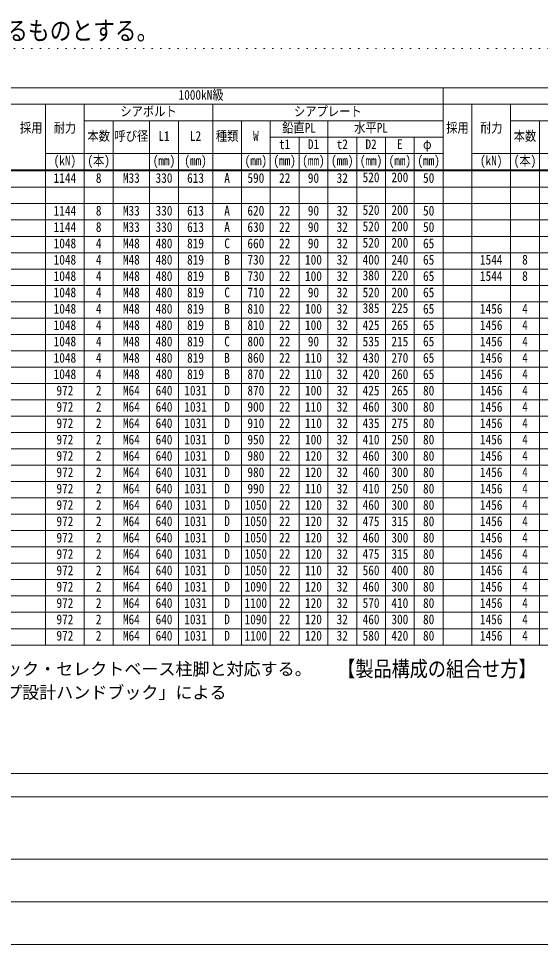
# Model space of a CAD drawing. Units: millimetres, scale not verified. Extents: x -40820 to 40820, y -29828 to 29828.
# Drawn here: x -20869 to -4946, y -29828 to -1616 of the extents above; entities that cross this region are included whole.
import ezdxf
from ezdxf.enums import TextEntityAlignment as Align

# ---------------------------------------------------------------- set-up
doc = ezdxf.new("R2010")
doc.units = ezdxf.units.MM
doc.header["$LTSCALE"] = 150
doc.linetypes.add('DOTTED', pattern=[1.75, 0.25, -1.5])
for name, color, linetype, lineweight in [('0-2_07_DOT', 4, 'DOTTED', 13), ('0-3_DEFPOINTS', 7, 'Continuous', 13), ('0-6_06_HYOU', 20, 'Continuous', 13), ('0-7_00_WAKU', 9, 'Continuous', 13)]:
    doc.layers.add(name, color=color, linetype=linetype, lineweight=lineweight)
doc.layers.add('0-4_02_TEXT', color=7, linetype='Continuous')
doc.styles.add('ＭＳ ゴシック', font='')
doc.styles.get('ＭＳ ゴシック').set_extended_font_data('MS Gothic')

msp = doc.modelspace()

# ---------------------------------------------------------------- linework, layer by layer
at = {"layer": '0-2_07_DOT'}
msp.add_line((19980.6, -2528.5), (-38480, -2528.5), dxfattribs=at)
at = {"layer": '0-3_DEFPOINTS'}
for p, q in [((-40820, -28527.9), (0, -28527.9)), ((-40820, -29827.9), (0, -29827.9))]:
    msp.add_line(p, q, dxfattribs=at)
at = {"layer": '0-6_06_HYOU'}
for p, q in [((-37787.8, -3726.6), (18089.4, -3726.6)), ((-7917.9, -20704.1), (-7917.9, -3726.6)), ((-33925.3, -4227.7), (18089.4, -4227.7)), ((-20043.1, -20704.1), (-20043.1, -4227.7)), ((-18862, -20704.1), (-18862, -4227.7)), ((-14945.7, -20704.1), (-14945.7, -4227.7)), ((-7039.4, -20704.1), (-7039.4, -4227.7)), ((-5858.3, -20704.1), (-5858.3, -4227.7)), ((-18862, -4728.8), (-7917.9, -4728.8)), ((-17983.5, -20704.1), (-17983.5, -4728.8)), ((-16868.7, -20704.1), (-16868.7, -4728.8)), ((-15990.2, -20704.1), (-15990.2, -4728.8)), ((-14067.3, -20704.1), (-14067.3, -4728.8)), ((-13188.8, -20704.1), (-13188.8, -4728.8)), ((-11431.8, -20704.1), (-11431.8, -4728.8)), ((-5858.3, -4728.8), (5085.8, -4728.8)), ((-4979.8, -20704.1), (-4979.8, -4728.8)), ((-13188.8, -5229.8), (-7917.9, -5229.8)), ((-12310.3, -20704.1), (-12310.3, -5229.8)), ((-10553.3, -20704.1), (-10553.3, -5229.8)), ((-9674.9, -20704.1), (-9674.9, -5229.8)), ((-8796.4, -20704.1), (-8796.4, -5229.8)), ((-20043.1, -5727.9), (-7917.9, -5727.9)), ((-7039.4, -5727.9), (5085.8, -5727.9)), ((-37787.8, -6229), (18089.4, -6229)), ((-37787.8, -6260.1), (18089.4, -6260.1)), ((-37787.8, -6758.2), (18089.4, -6758.2)), ((-37787.8, -7256.2), (18089.4, -7256.2)), ((-37787.8, -7754.3), (18089.4, -7754.3)), ((-37787.8, -8252.4), (18089.4, -8252.4)), ((-37787.8, -8750.4), (18089.4, -8750.4)), ((-37787.8, -9248.5), (18089.4, -9248.5)), ((-37787.8, -9746.6), (18089.4, -9746.6)), ((-37787.8, -10244.7), (18089.4, -10244.7)), ((-37787.8, -10742.7), (18089.4, -10742.7)), ((-37787.8, -11240.8), (18089.4, -11240.8)), ((-37787.8, -11738.9), (18089.4, -11738.9)), ((-37787.8, -12236.9), (18089.4, -12236.9)), ((-37787.8, -12735), (18089.4, -12735)), ((-37787.8, -13233.1), (18089.4, -13233.1)), ((-37787.8, -13731.1), (18089.4, -13731.1)), ((-37787.8, -14229.2), (18089.4, -14229.2)), ((-37787.8, -14727.3), (18089.4, -14727.3)), ((-37787.8, -15225.3), (18089.4, -15225.3)), ((-37787.8, -15723.4), (18089.4, -15723.4)), ((-37787.8, -16221.5), (18089.4, -16221.5)), ((-37787.8, -16719.5), (18089.4, -16719.5)), ((-37787.8, -17217.6), (18089.4, -17217.6)), ((-37787.8, -17715.7), (18089.4, -17715.7)), ((-37787.8, -18213.7), (18089.4, -18213.7)), ((-37787.8, -18711.8), (18089.4, -18711.8)), ((-37787.8, -19209.9), (18089.4, -19209.9)), ((-37787.8, -19707.9), (18089.4, -19707.9)), ((-37787.8, -20206), (18089.4, -20206)), ((-37787.8, -20704.1), (18089.4, -20704.1))]:
    msp.add_line(p, q, dxfattribs=at)
at = {"layer": '0-7_00_WAKU'}
for p, q in [((-38480, -24622), (38480, -24622)), ((-38480, -25324.7), (38480, -25324.7)), ((-38480, -27227.9), (38480, -27227.9))]:
    msp.add_line(p, q, dxfattribs=at)

# ---------------------------------------------------------------- texts
at = {"layer": '0-4_02_TEXT', "style": 'ＭＳ ゴシック', "width": 0.85}
for s, height, p in [('本工法は、ベースパック・セレクトベース柱脚に適用するものとする。', 571.6, (-37809.5, -2444)), ('1000kN級', 296.5, (-15985.7, -4179.3)), ('シアボルト', 296.5, (-17763.2, -4680.4)), ('シアプレート', 296.5, (-12463.1, -4680.4)), ('採用', 296.5, (-20826.1, -5181.5)), ('耐力', 296.5, (-19796.3, -5181.5)), ('鉛直PL', 296.5, (-12825.9, -5181.5)), ('水平PL', 296.5, (-10629.7, -5181.5)), ('採用', 296.5, (-7822.4, -5181.5)), ('耐力', 296.5, (-6792.6, -5181.5)), ('本数', 296.5, (-18766.5, -5432)), ('呼び径', 296.5, (-17941.7, -5432)), ('L1', 296.5, (-16601.4, -5432)), ('L2', 296.5, (-15639.9, -5432)), ('種類', 296.5, (-14850.2, -5432)), ('W', 296.5, (-13714, -5432)), ('本数', 296.5, (-5762.8, -5432)), ('t1', 296.5, (-12921.4, -5682.6)), ('D1', 296.5, (-12042.9, -5682.6)), ('t2', 296.5, (-11164.5, -5682.6)), ('D2', 296.5, (-10286, -5682.6)), ('E', 296.5, (-9321.6, -5682.6)), ('φ', 296.5, (-8529, -5682.6)), ('(kN)', 296.5, (-19796.3, -6182.1)), ('(本)', 296.5, (-18766.5, -6182.1)), ('(mm)', 296.5, (-16773.2, -6182.1)), ('(mm)', 296.5, (-15811.7, -6182.1)), ('(mm)', 296.5, (-13971.8, -6182.1)), ('(mm)', 296.5, (-13093.3, -6182.1)), ('(mm)', 296.5, (-12214.8, -6182.1)), ('(mm)', 296.5, (-11336.3, -6182.1)), ('(mm)', 296.5, (-10457.9, -6182.1)), ('(mm)', 296.5, (-9579.4, -6182.1)), ('(mm)', 296.5, (-8700.9, -6182.1)), ('(kN)', 296.5, (-6792.6, -6182.1)), ('(本)', 296.5, (-5762.8, -6182.1)), ('1144', 296.5, (-19796.3, -6711.3)), ('8', 296.5, (-18508.7, -6711.3)), ('M33', 296.5, (-17683.9, -6711.3)), ('330', 296.5, (-16687.3, -6711.3)), ('613', 296.5, (-15725.8, -6711.3)), ('A', 296.5, (-14592.4, -6711.3)), ('590', 296.5, (-13885.8, -6711.3)), ('22', 296.5, (-12921.4, -6711.3)), ('90', 296.5, (-12042.9, -6711.3)), ('32', 296.5, (-11164.5, -6711.3)), ('520', 296.5, (-10371.9, -6691.3)), ('200', 296.5, (-9493.4, -6691.3)), ('50', 296.5, (-8529, -6711.3)), ('1144', 296.5, (-19796.3, -7707.5)), ('8', 296.5, (-18508.7, -7707.5)), ('M33', 296.5, (-17683.9, -7707.5)), ('330', 296.5, (-16687.3, -7707.5)), ('613', 296.5, (-15725.8, -7707.5)), ('A', 296.5, (-14592.4, -7707.5)), ('620', 296.5, (-13885.8, -7707.5)), ('22', 296.5, (-12921.4, -7707.5)), ('90', 296.5, (-12042.9, -7707.5)), ('32', 296.5, (-11164.5, -7707.5)), ('520', 296.5, (-10371.9, -7687.4)), ('200', 296.5, (-9493.4, -7687.4)), ('50', 296.5, (-8529, -7707.5)), ('1144', 296.5, (-19796.3, -8205.5)), ('8', 296.5, (-18508.7, -8205.5)), ('M33', 296.5, (-17683.9, -8205.5)), ('330', 296.5, (-16687.3, -8205.5)), ('613', 296.5, (-15725.8, -8205.5)), ('A', 296.5, (-14592.4, -8205.5)), ('630', 296.5, (-13885.8, -8205.5)), ('22', 296.5, (-12921.4, -8205.5)), ('90', 296.5, (-12042.9, -8205.5)), ('32', 296.5, (-11164.5, -8205.5)), ('520', 296.5, (-10371.9, -8185.5)), ('200', 296.5, (-9493.4, -8185.5)), ('50', 296.5, (-8529, -8205.5)), ('1048', 296.5, (-19796.3, -8703.6)), ('4', 296.5, (-18508.7, -8703.6)), ('M48', 296.5, (-17683.9, -8703.6)), ('480', 296.5, (-16687.3, -8703.6)), ('819', 296.5, (-15725.8, -8703.6)), ('C', 296.5, (-14592.4, -8703.6)), ('660', 296.5, (-13885.8, -8703.6)), ('22', 296.5, (-12921.4, -8703.6)), ('90', 296.5, (-12042.9, -8703.6)), ('32', 296.5, (-11164.5, -8703.6)), ('520', 296.5, (-10371.9, -8683.5)), ('200', 296.5, (-9493.4, -8683.5)), ('65', 296.5, (-8529, -8703.6)), ('1048', 296.5, (-19796.3, -9201.7)), ('4', 296.5, (-18508.7, -9201.7)), ('M48', 296.5, (-17683.9, -9201.7)), ('480', 296.5, (-16687.3, -9201.7)), ('819', 296.5, (-15725.8, -9201.7)), ('B', 296.5, (-14592.4, -9201.7)), ('730', 296.5, (-13885.8, -9201.7)), ('22', 296.5, (-12921.4, -9201.7)), ('100', 296.5, (-12128.9, -9201.7)), ('32', 296.5, (-11164.5, -9201.7)), ('400', 296.5, (-10371.9, -9201.7)), ('240', 296.5, (-9493.4, -9201.7)), ('65', 296.5, (-8529, -9201.7)), ('1544', 296.5, (-6792.6, -9201.7)), ('8', 296.5, (-5505, -9201.7)), ('380', 296.5, (-10371.9, -9679.7)), ('220', 296.5, (-9493.4, -9679.7)), ('1048', 296.5, (-19796.3, -9699.7)), ('4', 296.5, (-18508.7, -9699.7)), ('M48', 296.5, (-17683.9, -9699.7)), ('480', 296.5, (-16687.3, -9699.7)), ('819', 296.5, (-15725.8, -9699.7)), ('B', 296.5, (-14592.4, -9699.7)), ('730', 296.5, (-13885.8, -9699.7)), ('22', 296.5, (-12921.4, -9699.7)), ('100', 296.5, (-12128.9, -9699.7)), ('32', 296.5, (-11164.5, -9699.7)), ('65', 296.5, (-8529, -9699.7)), ('1544', 296.5, (-6792.6, -9699.7)), ('8', 296.5, (-5505, -9699.7)), ('1048', 296.5, (-19796.3, -10197.8)), ('4', 296.5, (-18508.7, -10197.8)), ('M48', 296.5, (-17683.9, -10197.8)), ('480', 296.5, (-16687.3, -10197.8)), ('819', 296.5, (-15725.8, -10197.8)), ('C', 296.5, (-14592.4, -10197.8)), ('710', 296.5, (-13885.8, -10197.8)), ('22', 296.5, (-12921.4, -10197.8)), ('90', 296.5, (-12042.9, -10197.8)), ('32', 296.5, (-11164.5, -10197.8)), ('520', 296.5, (-10371.9, -10197.8)), ('200', 296.5, (-9493.4, -10197.8)), ('65', 296.5, (-8529, -10197.8)), ('1048', 296.5, (-19796.3, -10695.9)), ('4', 296.5, (-18508.7, -10695.9)), ('M48', 296.5, (-17683.9, -10695.9)), ('480', 296.5, (-16687.3, -10695.9)), ('819', 296.5, (-15725.8, -10695.9)), ('B', 296.5, (-14592.4, -10695.9)), ('810', 296.5, (-13885.8, -10695.9)), ('22', 296.5, (-12921.4, -10695.9)), ('100', 296.5, (-12128.9, -10695.9)), ('32', 296.5, (-11164.5, -10695.9)), ('385', 296.5, (-10371.9, -10675.8)), ('225', 296.5, (-9493.4, -10675.8)), ('65', 296.5, (-8529, -10695.9)), ('1456', 296.5, (-6792.6, -10695.9)), ('4', 296.5, (-5505, -10695.9)), ('1048', 296.5, (-19796.3, -11194)), ('4', 296.5, (-18508.7, -11194)), ('M48', 296.5, (-17683.9, -11194)), ('480', 296.5, (-16687.3, -11194)), ('819', 296.5, (-15725.8, -11194)), ('B', 296.5, (-14592.4, -11194)), ('810', 296.5, (-13885.8, -11194)), ('22', 296.5, (-12921.4, -11194)), ('100', 296.5, (-12128.9, -11194)), ('32', 296.5, (-11164.5, -11194)), ('425', 296.5, (-10371.9, -11194)), ('265', 296.5, (-9493.4, -11194)), ('65', 296.5, (-8529, -11194)), ('1456', 296.5, (-6792.6, -11194)), ('4', 296.5, (-5505, -11194)), ('1048', 296.5, (-19796.3, -11692)), ('4', 296.5, (-18508.7, -11692)), ('M48', 296.5, (-17683.9, -11692)), ('480', 296.5, (-16687.3, -11692)), ('819', 296.5, (-15725.8, -11692)), ('C', 296.5, (-14592.4, -11692)), ('800', 296.5, (-13885.8, -11692)), ('22', 296.5, (-12921.4, -11692)), ('90', 296.5, (-12042.9, -11692)), ('32', 296.5, (-11164.5, -11692)), ('535', 296.5, (-10371.9, -11692)), ('215', 296.5, (-9493.4, -11692)), ('65', 296.5, (-8529, -11692)), ('1456', 296.5, (-6792.6, -11692)), ('4', 296.5, (-5505, -11692)), ('1048', 296.5, (-19796.3, -12190.1)), ('4', 296.5, (-18508.7, -12190.1)), ('M48', 296.5, (-17683.9, -12190.1)), ('480', 296.5, (-16687.3, -12190.1)), ('819', 296.5, (-15725.8, -12190.1)), ('B', 296.5, (-14592.4, -12190.1)), ('860', 296.5, (-13885.8, -12190.1)), ('22', 296.5, (-12921.4, -12190.1)), ('110', 296.5, (-12128.9, -12190.1)), ('32', 296.5, (-11164.5, -12190.1)), ('430', 296.5, (-10371.9, -12190.1)), ('270', 296.5, (-9493.4, -12190.1)), ('65', 296.5, (-8529, -12190.1)), ('1456', 296.5, (-6792.6, -12190.1)), ('4', 296.5, (-5505, -12190.1)), ('1048', 296.5, (-19796.3, -12688.2)), ('4', 296.5, (-18508.7, -12688.2)), ('M48', 296.5, (-17683.9, -12688.2)), ('480', 296.5, (-16687.3, -12688.2)), ('819', 296.5, (-15725.8, -12688.2)), ('B', 296.5, (-14592.4, -12688.2)), ('870', 296.5, (-13885.8, -12688.2)), ('22', 296.5, (-12921.4, -12688.2)), ('110', 296.5, (-12128.9, -12688.2)), ('32', 296.5, (-11164.5, -12688.2)), ('420', 296.5, (-10371.9, -12688.2)), ('260', 296.5, (-9493.4, -12688.2)), ('65', 296.5, (-8529, -12688.2)), ('1456', 296.5, (-6792.6, -12688.2)), ('4', 296.5, (-5505, -12688.2)), ('972', 296.5, (-19710.3, -13186.2)), ('2', 296.5, (-18508.7, -13186.2)), ('M64', 296.5, (-17683.9, -13186.2)), ('640', 296.5, (-16687.3, -13186.2)), ('1031', 296.5, (-15811.7, -13186.2)), ('D', 296.5, (-14592.4, -13186.2)), ('870', 296.5, (-13885.8, -13186.2)), ('22', 296.5, (-12921.4, -13186.2)), ('100', 296.5, (-12128.9, -13186.2)), ('32', 296.5, (-11164.5, -13186.2)), ('425', 296.5, (-10371.9, -13186.2)), ('265', 296.5, (-9493.4, -13186.2)), ('80', 296.5, (-8529, -13186.2)), ('1456', 296.5, (-6792.6, -13186.2)), ('4', 296.5, (-5505, -13186.2)), ('972', 296.5, (-19710.3, -13684.3)), ('2', 296.5, (-18508.7, -13684.3)), ('M64', 296.5, (-17683.9, -13684.3)), ('640', 296.5, (-16687.3, -13684.3)), ('1031', 296.5, (-15811.7, -13684.3)), ('D', 296.5, (-14592.4, -13684.3)), ('900', 296.5, (-13885.8, -13684.3)), ('22', 296.5, (-12921.4, -13684.3)), ('110', 296.5, (-12128.9, -13684.3)), ('32', 296.5, (-11164.5, -13684.3)), ('460', 296.5, (-10371.9, -13684.3)), ('300', 296.5, (-9493.4, -13684.3)), ('80', 296.5, (-8529, -13684.3)), ('1456', 296.5, (-6792.6, -13684.3)), ('4', 296.5, (-5505, -13684.3)), ('972', 296.5, (-19710.3, -14182.4)), ('2', 296.5, (-18508.7, -14182.4)), ('M64', 296.5, (-17683.9, -14182.4)), ('640', 296.5, (-16687.3, -14182.4)), ('1031', 296.5, (-15811.7, -14182.4)), ('D', 296.5, (-14592.4, -14182.4)), ('910', 296.5, (-13885.8, -14182.4)), ('22', 296.5, (-12921.4, -14182.4)), ('110', 296.5, (-12128.9, -14182.4)), ('32', 296.5, (-11164.5, -14182.4)), ('435', 296.5, (-10371.9, -14182.4)), ('275', 296.5, (-9493.4, -14182.4)), ('80', 296.5, (-8529, -14182.4)), ('1456', 296.5, (-6792.6, -14182.4)), ('4', 296.5, (-5505, -14182.4)), ('972', 296.5, (-19710.3, -14680.4)), ('2', 296.5, (-18508.7, -14680.4)), ('M64', 296.5, (-17683.9, -14680.4)), ('640', 296.5, (-16687.3, -14680.4)), ('1031', 296.5, (-15811.7, -14680.4)), ('D', 296.5, (-14592.4, -14680.4)), ('950', 296.5, (-13885.8, -14680.4)), ('22', 296.5, (-12921.4, -14680.4)), ('100', 296.5, (-12128.9, -14680.4)), ('32', 296.5, (-11164.5, -14680.4)), ('410', 296.5, (-10371.9, -14680.4)), ('250', 296.5, (-9493.4, -14680.4)), ('80', 296.5, (-8529, -14680.4)), ('1456', 296.5, (-6792.6, -14680.4)), ('4', 296.5, (-5505, -14680.4)), ('972', 296.5, (-19710.3, -15178.5)), ('2', 296.5, (-18508.7, -15178.5)), ('M64', 296.5, (-17683.9, -15178.5)), ('640', 296.5, (-16687.3, -15178.5)), ('1031', 296.5, (-15811.7, -15178.5)), ('D', 296.5, (-14592.4, -15178.5)), ('980', 296.5, (-13885.8, -15178.5)), ('22', 296.5, (-12921.4, -15178.5)), ('120', 296.5, (-12128.9, -15178.5)), ('32', 296.5, (-11164.5, -15178.5)), ('460', 296.5, (-10371.9, -15178.5)), ('300', 296.5, (-9493.4, -15178.5)), ('80', 296.5, (-8529, -15178.5)), ('1456', 296.5, (-6792.6, -15178.5)), ('4', 296.5, (-5505, -15178.5)), ('972', 296.5, (-19710.3, -15676.6)), ('2', 296.5, (-18508.7, -15676.6)), ('M64', 296.5, (-17683.9, -15676.6)), ('640', 296.5, (-16687.3, -15676.6)), ('1031', 296.5, (-15811.7, -15676.6)), ('D', 296.5, (-14592.4, -15676.6)), ('980', 296.5, (-13885.8, -15676.6)), ('22', 296.5, (-12921.4, -15676.6)), ('120', 296.5, (-12128.9, -15676.6)), ('32', 296.5, (-11164.5, -15676.6)), ('460', 296.5, (-10371.9, -15676.6)), ('300', 296.5, (-9493.4, -15676.6)), ('80', 296.5, (-8529, -15676.6)), ('1456', 296.5, (-6792.6, -15676.6)), ('4', 296.5, (-5505, -15676.6)), ('972', 296.5, (-19710.3, -16174.6)), ('2', 296.5, (-18508.7, -16174.6)), ('M64', 296.5, (-17683.9, -16174.6)), ('640', 296.5, (-16687.3, -16174.6)), ('1031', 296.5, (-15811.7, -16174.6)), ('D', 296.5, (-14592.4, -16174.6)), ('990', 296.5, (-13885.8, -16174.6)), ('22', 296.5, (-12921.4, -16174.6)), ('110', 296.5, (-12128.9, -16174.6)), ('32', 296.5, (-11164.5, -16174.6)), ('410', 296.5, (-10371.9, -16174.6)), ('250', 296.5, (-9493.4, -16174.6)), ('80', 296.5, (-8529, -16174.6)), ('1456', 296.5, (-6792.6, -16174.6)), ('4', 296.5, (-5505, -16174.6)), ('972', 296.5, (-19710.3, -16672.7)), ('2', 296.5, (-18508.7, -16672.7)), ('M64', 296.5, (-17683.9, -16672.7)), ('640', 296.5, (-16687.3, -16672.7)), ('1031', 296.5, (-15811.7, -16672.7)), ('D', 296.5, (-14592.4, -16672.7)), ('1050', 296.5, (-13971.8, -16672.7)), ('22', 296.5, (-12921.4, -16672.7)), ('120', 296.5, (-12128.9, -16672.7)), ('32', 296.5, (-11164.5, -16672.7)), ('460', 296.5, (-10371.9, -16672.7)), ('300', 296.5, (-9493.4, -16672.7)), ('80', 296.5, (-8529, -16672.7)), ('1456', 296.5, (-6792.6, -16672.7)), ('4', 296.5, (-5505, -16672.7)), ('972', 296.5, (-19710.3, -17170.8)), ('2', 296.5, (-18508.7, -17170.8)), ('M64', 296.5, (-17683.9, -17170.8)), ('640', 296.5, (-16687.3, -17170.8)), ('1031', 296.5, (-15811.7, -17170.8)), ('D', 296.5, (-14592.4, -17170.8)), ('1050', 296.5, (-13971.8, -17170.8)), ('22', 296.5, (-12921.4, -17170.8)), ('120', 296.5, (-12128.9, -17170.8)), ('32', 296.5, (-11164.5, -17170.8)), ('475', 296.5, (-10371.9, -17170.8)), ('315', 296.5, (-9493.4, -17170.8)), ('80', 296.5, (-8529, -17170.8)), ('1456', 296.5, (-6792.6, -17170.8)), ('4', 296.5, (-5505, -17170.8)), ('972', 296.5, (-19710.3, -17668.8)), ('2', 296.5, (-18508.7, -17668.8)), ('M64', 296.5, (-17683.9, -17668.8)), ('640', 296.5, (-16687.3, -17668.8)), ('1031', 296.5, (-15811.7, -17668.8)), ('D', 296.5, (-14592.4, -17668.8)), ('1050', 296.5, (-13971.8, -17668.8)), ('22', 296.5, (-12921.4, -17668.8)), ('120', 296.5, (-12128.9, -17668.8)), ('32', 296.5, (-11164.5, -17668.8)), ('460', 296.5, (-10371.9, -17668.8)), ('300', 296.5, (-9493.4, -17668.8)), ('80', 296.5, (-8529, -17668.8)), ('1456', 296.5, (-6792.6, -17668.8)), ('4', 296.5, (-5505, -17668.8)), ('972', 296.5, (-19710.3, -18166.9)), ('2', 296.5, (-18508.7, -18166.9)), ('M64', 296.5, (-17683.9, -18166.9)), ('640', 296.5, (-16687.3, -18166.9)), ('1031', 296.5, (-15811.7, -18166.9)), ('D', 296.5, (-14592.4, -18166.9)), ('1050', 296.5, (-13971.8, -18166.9)), ('22', 296.5, (-12921.4, -18166.9)), ('120', 296.5, (-12128.9, -18166.9)), ('32', 296.5, (-11164.5, -18166.9)), ('475', 296.5, (-10371.9, -18166.9)), ('315', 296.5, (-9493.4, -18166.9)), ('80', 296.5, (-8529, -18166.9)), ('1456', 296.5, (-6792.6, -18166.9)), ('4', 296.5, (-5505, -18166.9)), ('972', 296.5, (-19710.3, -18665)), ('2', 296.5, (-18508.7, -18665)), ('M64', 296.5, (-17683.9, -18665)), ('640', 296.5, (-16687.3, -18665)), ('1031', 296.5, (-15811.7, -18665)), ('D', 296.5, (-14592.4, -18665)), ('1050', 296.5, (-13971.8, -18665)), ('22', 296.5, (-12921.4, -18665)), ('110', 296.5, (-12128.9, -18665)), ('32', 296.5, (-11164.5, -18665)), ('560', 296.5, (-10371.9, -18665)), ('400', 296.5, (-9493.4, -18665)), ('80', 296.5, (-8529, -18665)), ('1456', 296.5, (-6792.6, -18665)), ('4', 296.5, (-5505, -18665)), ('972', 296.5, (-19710.3, -19163)), ('2', 296.5, (-18508.7, -19163)), ('M64', 296.5, (-17683.9, -19163)), ('640', 296.5, (-16687.3, -19163)), ('1031', 296.5, (-15811.7, -19163)), ('D', 296.5, (-14592.4, -19163)), ('1090', 296.5, (-13971.8, -19163)), ('22', 296.5, (-12921.4, -19163)), ('120', 296.5, (-12128.9, -19163)), ('32', 296.5, (-11164.5, -19163)), ('460', 296.5, (-10371.9, -19163)), ('300', 296.5, (-9493.4, -19163)), ('80', 296.5, (-8529, -19163)), ('1456', 296.5, (-6792.6, -19163)), ('4', 296.5, (-5505, -19163)), ('972', 296.5, (-19710.3, -19661.1)), ('2', 296.5, (-18508.7, -19661.1)), ('M64', 296.5, (-17683.9, -19661.1)), ('640', 296.5, (-16687.3, -19661.1)), ('1031', 296.5, (-15811.7, -19661.1)), ('D', 296.5, (-14592.4, -19661.1)), ('1100', 296.5, (-13971.8, -19661.1)), ('22', 296.5, (-12921.4, -19661.1)), ('120', 296.5, (-12128.9, -19661.1)), ('32', 296.5, (-11164.5, -19661.1)), ('570', 296.5, (-10371.9, -19661.1)), ('410', 296.5, (-9493.4, -19661.1)), ('80', 296.5, (-8529, -19661.1)), ('1456', 296.5, (-6792.6, -19661.1)), ('4', 296.5, (-5505, -19661.1)), ('972', 296.5, (-19710.3, -20159.2)), ('2', 296.5, (-18508.7, -20159.2)), ('M64', 296.5, (-17683.9, -20159.2)), ('640', 296.5, (-16687.3, -20159.2)), ('1031', 296.5, (-15811.7, -20159.2)), ('D', 296.5, (-14592.4, -20159.2)), ('1090', 296.5, (-13971.8, -20159.2)), ('22', 296.5, (-12921.4, -20159.2)), ('120', 296.5, (-12128.9, -20159.2)), ('32', 296.5, (-11164.5, -20159.2)), ('460', 296.5, (-10371.9, -20159.2)), ('300', 296.5, (-9493.4, -20159.2)), ('80', 296.5, (-8529, -20159.2)), ('1456', 296.5, (-6792.6, -20159.2)), ('4', 296.5, (-5505, -20159.2)), ('972', 296.5, (-19710.3, -20657.3)), ('2', 296.5, (-18508.7, -20657.3)), ('M64', 296.5, (-17683.9, -20657.3)), ('640', 296.5, (-16687.3, -20657.3)), ('1031', 296.5, (-15811.7, -20657.3)), ('D', 296.5, (-14592.4, -20657.3)), ('1100', 296.5, (-13971.8, -20657.3)), ('22', 296.5, (-12921.4, -20657.3)), ('120', 296.5, (-12128.9, -20657.3)), ('32', 296.5, (-11164.5, -20657.3)), ('580', 296.5, (-10371.9, -20657.3)), ('420', 296.5, (-9493.4, -20657.3)), ('80', 296.5, (-8529, -20657.3)), ('1456', 296.5, (-6792.6, -20657.3)), ('4', 296.5, (-5505, -20657.3)), ('【製品構成の組合せ方】', 476.4, (-11145.2, -21810.4))]:
    msp.add_text(s, height=height, dxfattribs=at).set_placement(p, align=Align.BOTTOM_LEFT)
at = {"layer": '0-4_02_TEXT', "style": 'ＭＳ ゴシック'}
for s, p in [('※シアプレート（水平PL）の基礎梁幅方向における孔位置は、ベースパック・セレクトベース柱脚と対応する。', (-37913.2, -21738.7)), ('※ここに表記のない寸法・仕様は、「シアサイドプラスシアボルトタイプ設計ハンドブック」による', (-37913.2, -22453.2))]:
    msp.add_text(s, height=381.1, dxfattribs=at).set_placement(p, align=Align.BOTTOM_LEFT)

doc.saveas('drawing.dxf')
